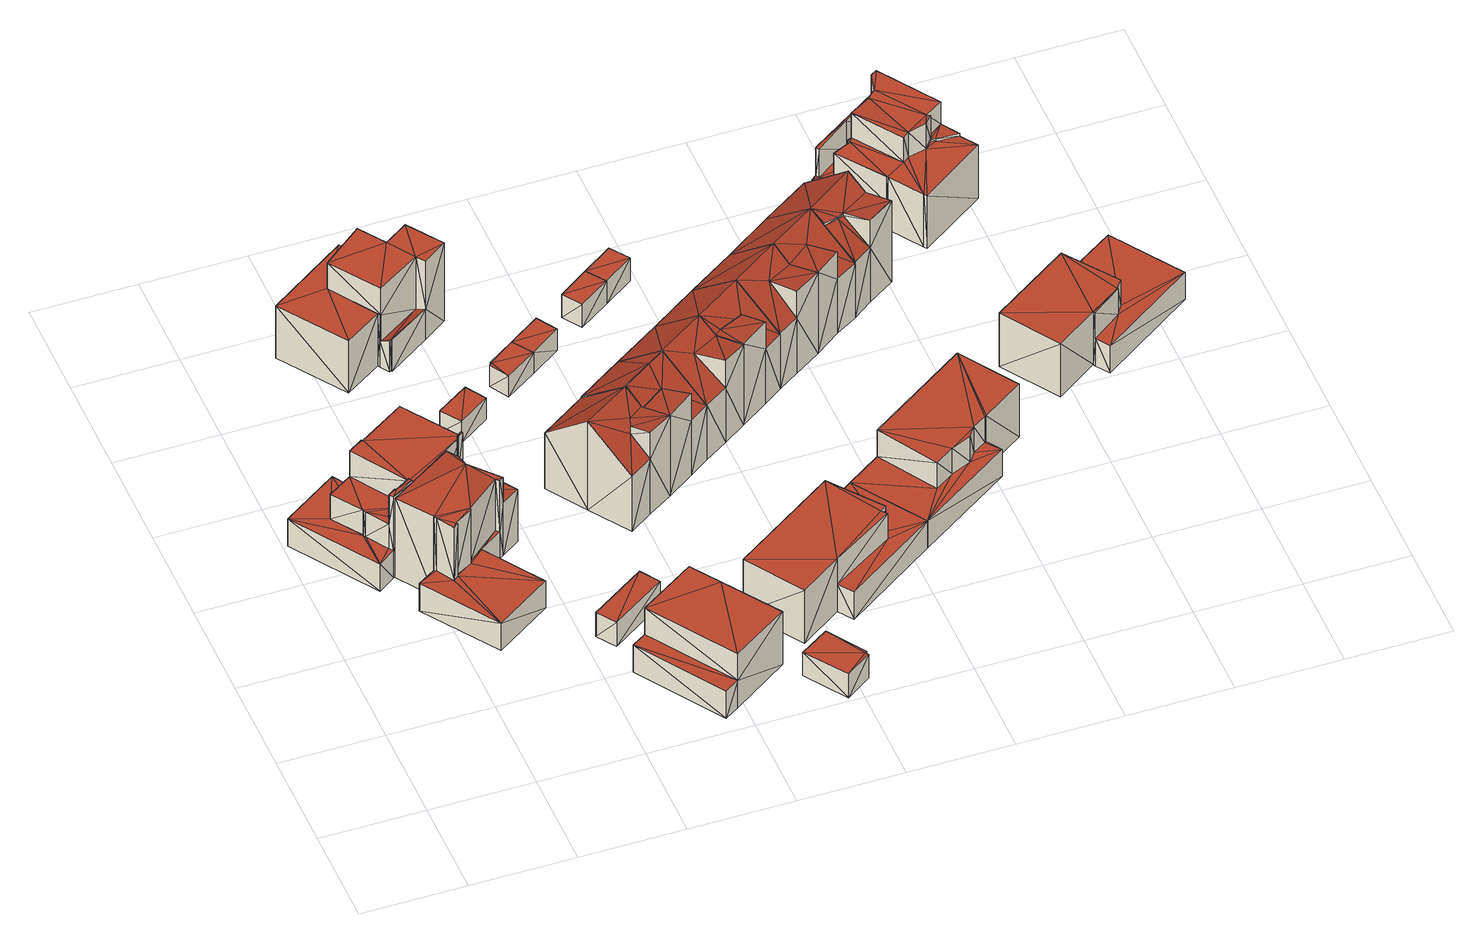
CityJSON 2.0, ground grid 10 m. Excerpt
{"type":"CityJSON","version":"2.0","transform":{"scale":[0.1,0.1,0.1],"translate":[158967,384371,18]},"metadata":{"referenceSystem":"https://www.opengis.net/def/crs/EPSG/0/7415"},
"CityObjects":{
"building1":{"type":"Building","attributes":{"oorspronkelijk_bouwjaar":2013,"status":"Pand in gebruik","geconstateerd":false,"h_maaiveld":18.44,"dak_type":"multiple horizontal","pw_datum":"2016-12-01","pw_actueel":"yes","pw_bron":"ahn3","reconstructie_methode":"tudelft3d-geoflow","versie_methode":"v21.03.1","kas_warenhuis":false,"ondergronds_type":"above ground","lod11_replace":false,"reconstruction_skipped":false},"geometry":[{"type":"Solid","lod":"2.2","boundaries":[[[[0,1,2]],[[3,0,4]],[[4,0,2]],[[5,4,6]],[[7,0,3]],[[8,4,5]],[[3,4,8]],[[9,10,11]],[[11,10,12]],[[12,10,13]],[[14,15,16]],[[17,14,16]],[[8,15,3]],[[16,15,8]],[[18,7,3]],[[15,18,3]],[[19,6,4]],[[20,19,4]],[[16,8,21]],[[21,8,5]],[[22,1,23]],[[23,1,0]],[[24,25,26]],[[27,28,24]],[[24,28,25]],[[11,12,29]],[[30,11,29]],[[21,5,6]],[[19,21,6]],[[25,4,2]],[[28,20,25]],[[25,20,4]],[[31,32,33]],[[33,32,34]],[[33,34,35]],[[36,33,35]],[[23,0,7]],[[18,23,7]],[[25,2,22]],[[22,2,1]],[[24,26,37]],[[37,26,38]],[[37,38,31]],[[31,38,32]],[[36,35,39]],[[39,35,40]],[[30,29,41]],[[41,29,39]],[[41,39,14]],[[14,39,15]],[[15,39,40]],[[27,24,10]],[[10,24,13]],[[17,16,10]],[[9,17,10]],[[15,40,18]],[[18,35,34]],[[18,40,35]],[[23,34,38]],[[34,32,38]],[[18,34,23]],[[22,26,25]],[[22,38,26]],[[23,38,22]],[[13,31,36]],[[33,36,31]],[[29,36,39]],[[29,13,36]],[[13,29,12]],[[24,31,13]],[[37,31,24]],[[41,14,11]],[[30,41,11]],[[11,14,17]],[[9,11,17]],[[27,10,20]],[[21,10,16]],[[21,19,20]],[[20,28,27]],[[21,20,10]]]],"semantics":{"surfaces":[{"type":"GroundSurface"},{"type":"WallSurface"},{"type":"RoofSurface"}],"values":[[0,0,0,0,0,0,0,1,1,1,1,1,1,1,1,1,1,1,1,1,1,1,1,1,1,1,1,1,1,1,1,1,1,1,1,1,1,1,1,1,1,1,1,1,1,1,1,1,1,1,1,1,1,1,1,2,2,2,2,2,2,2,2,2,2,2,2,2,2,2,2,2,2,2,2,2,2,2,2,2]]}}]},
"building2":{"type":"Building","attributes":{"oorspronkelijk_bouwjaar":2013,"status":"Pand in gebruik","geconstateerd":false,"h_maaiveld":18.43,"dak_type":"slanted","pw_datum":"2016-12-01","pw_actueel":"yes","pw_bron":"ahn3","reconstructie_methode":"tudelft3d-geoflow","versie_methode":"v21.03.1","kas_warenhuis":false,"ondergronds_type":"above ground","lod11_replace":false,"reconstruction_skipped":false},"geometry":[{"type":"Solid","lod":"2.2","boundaries":[[[[42,43,44]],[[45,43,46]],[[47,48,49]],[[5,45,46]],[[45,50,51]],[[45,51,43]],[[51,52,43]],[[52,44,43]],[[44,53,42]],[[54,48,44]],[[48,53,44]],[[48,47,53]],[[55,44,52]],[[56,55,52]],[[57,47,58]],[[58,47,49]],[[59,48,54]],[[60,59,54]],[[61,50,62]],[[62,50,45]],[[60,54,44]],[[55,60,44]],[[58,49,59]],[[59,49,48]],[[63,5,64]],[[65,63,64]],[[64,5,46]],[[66,51,61]],[[61,51,50]],[[57,53,47]],[[67,68,57]],[[57,68,53]],[[67,57,69]],[[70,67,69]],[[71,72,73]],[[73,72,74]],[[75,76,77]],[[77,76,78]],[[64,46,43]],[[79,64,43]],[[65,64,80]],[[81,65,80]],[[82,62,63]],[[63,62,5]],[[5,62,45]],[[81,80,82]],[[82,80,62]],[[83,42,53]],[[68,83,53]],[[70,69,84]],[[85,70,84]],[[85,84,75]],[[75,84,76]],[[86,87,88]],[[88,87,89]],[[90,79,83]],[[83,79,42]],[[42,79,43]],[[73,74,56]],[[91,73,56]],[[88,89,90]],[[90,89,79]],[[92,66,86]],[[86,66,87]],[[91,56,66]],[[92,91,66]],[[51,56,52]],[[66,56,51]],[[77,78,93]],[[93,78,94]],[[93,94,71]],[[71,94,72]],[[81,82,63]],[[65,81,63]],[[75,77,85]],[[88,90,86]],[[71,73,86]],[[93,71,77]],[[73,92,86]],[[91,92,73]],[[83,86,90]],[[68,86,83]],[[68,71,86]],[[70,71,68]],[[77,71,70]],[[77,70,85]],[[70,68,67]],[[87,66,61]],[[89,87,62]],[[62,87,61]],[[89,62,80]],[[79,80,64]],[[89,80,79]],[[72,94,55]],[[60,94,76]],[[76,84,59]],[[78,76,94]],[[76,59,60]],[[69,57,58]],[[69,58,84]],[[58,59,84]],[[94,60,55]],[[72,55,74]],[[55,56,74]]]],"semantics":{"surfaces":[{"type":"GroundSurface"},{"type":"WallSurface"},{"type":"RoofSurface"}],"values":[[0,0,0,0,0,0,0,0,0,0,0,0,1,1,1,1,1,1,1,1,1,1,1,1,1,1,1,1,1,1,1,1,1,1,1,1,1,1,1,1,1,1,1,1,1,1,1,1,1,1,1,1,1,1,1,1,1,1,1,1,1,1,1,1,1,1,1,1,1,1,1,1,2,2,2,2,2,2,2,2,2,2,2,2,2,2,2,2,2,2,2,2,2,2,2,2,2,2,2,2,2,2,2,2]]}}]},
"building3":{"type":"Building","attributes":{"oorspronkelijk_bouwjaar":2013,"status":"Pand in gebruik","geconstateerd":false,"h_maaiveld":18.39,"dak_type":"single horizontal","pw_datum":"2016-12-01","pw_actueel":"yes","pw_bron":"ahn3","reconstructie_methode":"tudelft3d-geoflow","versie_methode":"v21.03.1","kas_warenhuis":false,"ondergronds_type":"above ground","lod11_replace":false,"reconstruction_skipped":false},"geometry":[{"type":"Solid","lod":"2.2","boundaries":[[[[95,96,97]],[[98,95,97]],[[99,96,100]],[[100,96,95]],[[100,95,101]],[[101,95,98]],[[101,98,102]],[[102,98,97]],[[102,97,99]],[[99,97,96]],[[102,99,100]],[[101,102,100]]]],"semantics":{"surfaces":[{"type":"GroundSurface"},{"type":"WallSurface"},{"type":"RoofSurface"}],"values":[[0,0,1,1,1,1,1,1,1,1,2,2]]}}]},
"building4":{"type":"Building","attributes":{"oorspronkelijk_bouwjaar":2013,"status":"Pand in gebruik","geconstateerd":false,"h_maaiveld":18.35,"dak_type":"multiple horizontal","pw_datum":"2016-12-01","pw_actueel":"yes","pw_bron":"ahn3","reconstructie_methode":"tudelft3d-geoflow","versie_methode":"v21.03.1","kas_warenhuis":false,"ondergronds_type":"above ground","lod11_replace":false,"reconstruction_skipped":false},"geometry":[{"type":"Solid","lod":"2.2","boundaries":[[[[103,104,105]],[[106,104,107]],[[106,105,104]],[[108,109,106]],[[109,105,106]],[[110,103,105]],[[111,112,110]],[[110,112,103]],[[113,114,115]],[[115,114,107]],[[107,114,106]],[[115,107,104]],[[116,115,104]],[[116,104,103]],[[112,116,103]],[[110,105,109]],[[117,110,109]],[[118,108,114]],[[114,108,106]],[[117,109,108]],[[118,117,108]],[[111,110,114]],[[113,111,114]],[[118,114,117]],[[117,114,110]],[[113,115,116]],[[111,116,112]],[[111,113,116]]]],"semantics":{"surfaces":[{"type":"GroundSurface"},{"type":"WallSurface"},{"type":"RoofSurface"}],"values":[[0,0,0,0,0,1,1,1,1,1,1,1,1,1,1,1,1,1,1,1,1,1,1,2,2,2,2,2]]}}]},
"building5":{"type":"Building","attributes":{"oorspronkelijk_bouwjaar":2013,"status":"Pand in gebruik","geconstateerd":false,"h_maaiveld":18.44,"dak_type":"multiple horizontal","pw_datum":"2016-12-01","pw_actueel":"yes","pw_bron":"ahn3","reconstructie_methode":"tudelft3d-geoflow","versie_methode":"v21.03.1","kas_warenhuis":false,"ondergronds_type":"above ground","lod11_replace":false,"reconstruction_skipped":false},"geometry":[{"type":"Solid","lod":"2.2","boundaries":[[[[119,120,121]],[[122,120,119]],[[123,124,125]],[[125,119,126]],[[125,124,119]],[[123,125,127]],[[124,122,119]],[[128,122,124]],[[129,124,130]],[[128,124,129]],[[128,129,131]],[[132,120,122]],[[133,132,122]],[[134,121,132]],[[132,121,120]],[[135,130,136]],[[136,130,124]],[[137,124,123]],[[138,136,137]],[[137,136,124]],[[138,137,139]],[[140,138,139]],[[141,129,130]],[[135,141,130]],[[142,128,143]],[[143,128,131]],[[133,122,142]],[[144,133,142]],[[142,122,128]],[[145,146,134]],[[134,146,121]],[[121,146,119]],[[147,148,140]],[[149,147,140]],[[143,131,129]],[[141,143,129]],[[144,142,148]],[[147,144,148]],[[150,126,146]],[[146,126,119]],[[137,123,127]],[[151,137,127]],[[151,127,125]],[[152,151,125]],[[153,154,146]],[[145,153,146]],[[152,125,126]],[[150,152,126]],[[149,140,153]],[[153,140,154]],[[154,140,139]],[[149,153,133]],[[132,153,134]],[[134,153,145]],[[133,147,149]],[[132,133,153]],[[144,147,133]],[[152,150,146]],[[152,146,154]],[[152,154,139]],[[151,152,139]],[[151,139,137]],[[140,148,136]],[[135,148,141]],[[143,148,142]],[[141,148,143]],[[136,138,140]],[[135,136,148]]]],"semantics":{"surfaces":[{"type":"GroundSurface"},{"type":"WallSurface"},{"type":"RoofSurface"}],"values":[[0,0,0,0,0,0,0,0,0,0,0,1,1,1,1,1,1,1,1,1,1,1,1,1,1,1,1,1,1,1,1,1,1,1,1,1,1,1,1,1,1,1,1,1,1,1,1,1,1,1,1,2,2,2,2,2,2,2,2,2,2,2,2,2,2,2,2,2]]}}]},
"building6":{"type":"Building","attributes":{"oorspronkelijk_bouwjaar":2013,"status":"Pand in gebruik","geconstateerd":false,"h_maaiveld":18.46,"dak_type":"single horizontal","pw_datum":"2016-12-01","pw_actueel":"yes","pw_bron":"ahn3","reconstructie_methode":"tudelft3d-geoflow","versie_methode":"v21.03.1","kas_warenhuis":false,"ondergronds_type":"above ground","lod11_replace":false,"reconstruction_skipped":false},"geometry":[{"type":"Solid","lod":"2.2","boundaries":[[[[155,156,157]],[[158,155,157]],[[159,155,158]],[[160,159,158]],[[161,157,162]],[[162,157,156]],[[160,158,161]],[[161,158,157]],[[162,156,155]],[[159,162,155]],[[162,159,161]],[[161,159,160]]]],"semantics":{"surfaces":[{"type":"GroundSurface"},{"type":"WallSurface"},{"type":"RoofSurface"}],"values":[[0,0,1,1,1,1,1,1,1,1,2,2]]}}]},
"building7":{"type":"Building","attributes":{"oorspronkelijk_bouwjaar":2013,"status":"Pand in gebruik","geconstateerd":false,"h_maaiveld":18.4,"dak_type":"slanted","pw_datum":"2016-12-01","pw_actueel":"yes","pw_bron":"ahn3","reconstructie_methode":"tudelft3d-geoflow","versie_methode":"v21.03.1","kas_warenhuis":false,"ondergronds_type":"above ground","lod11_replace":false,"reconstruction_skipped":false},"geometry":[{"type":"Solid","lod":"2.2","boundaries":[[[[163,164,165]],[[165,166,167]],[[165,164,166]],[[168,167,169]],[[165,167,168]],[[165,168,170]],[[171,167,166]],[[172,171,166]],[[173,174,175]],[[176,177,178]],[[178,177,169]],[[169,177,168]],[[178,169,171]],[[171,169,167]],[[179,170,177]],[[177,170,168]],[[180,165,179]],[[179,165,170]],[[172,166,181]],[[181,166,164]],[[182,163,165]],[[180,182,165]],[[174,173,176]],[[176,173,177]],[[181,164,163]],[[182,181,163]],[[178,171,175]],[[176,178,174]],[[174,178,175]],[[173,179,177]],[[172,175,171]],[[175,180,173]],[[173,180,179]],[[172,180,175]],[[180,172,182]],[[182,172,181]]]],"semantics":{"surfaces":[{"type":"GroundSurface"},{"type":"WallSurface"},{"type":"RoofSurface"}],"values":[[0,0,0,0,0,0,1,1,1,1,1,1,1,1,1,1,1,1,1,1,1,1,1,1,1,1,2,2,2,2,2,2,2,2,2,2]]}}]},
"building8":{"type":"Building","attributes":{"oorspronkelijk_bouwjaar":2013,"status":"Pand in gebruik","geconstateerd":false,"h_maaiveld":18.37,"dak_type":"single horizontal","pw_datum":"2016-12-01","pw_actueel":"yes","pw_bron":"ahn3","reconstructie_methode":"tudelft3d-geoflow","versie_methode":"v21.03.1","kas_warenhuis":false,"ondergronds_type":"above ground","lod11_replace":false,"reconstruction_skipped":false},"geometry":[{"type":"Solid","lod":"2.2","boundaries":[[[[183,184,185]],[[186,183,187]],[[186,188,183]],[[183,188,184]],[[189,188,186]],[[190,189,186]],[[191,185,192]],[[192,185,184]],[[192,184,188]],[[189,192,188]],[[193,187,194]],[[194,187,183]],[[190,186,193]],[[193,186,187]],[[194,183,191]],[[191,183,185]],[[193,194,190]],[[189,194,192]],[[192,194,191]],[[189,190,194]]]],"semantics":{"surfaces":[{"type":"GroundSurface"},{"type":"WallSurface"},{"type":"RoofSurface"}],"values":[[0,0,0,0,1,1,1,1,1,1,1,1,1,1,1,1,2,2,2,2]]}}]},
"building9":{"type":"Building","attributes":{"oorspronkelijk_bouwjaar":2013,"status":"Pand in gebruik","geconstateerd":false,"h_maaiveld":18.45,"dak_type":"single horizontal","pw_datum":"2016-12-01","pw_actueel":"yes","pw_bron":"ahn3","reconstructie_methode":"tudelft3d-geoflow","versie_methode":"v21.03.1","kas_warenhuis":false,"ondergronds_type":"above ground","lod11_replace":false,"reconstruction_skipped":false},"geometry":[{"type":"Solid","lod":"2.2","boundaries":[[[[195,196,197]],[[198,195,197]],[[197,196,199]],[[197,199,200]],[[201,200,202]],[[202,200,199]],[[203,195,198]],[[204,203,198]],[[202,199,205]],[[205,199,196]],[[204,198,206]],[[206,198,197]],[[206,197,200]],[[201,206,200]],[[205,196,195]],[[203,205,195]],[[206,202,205]],[[206,201,202]],[[206,205,203]],[[206,203,204]]]],"semantics":{"surfaces":[{"type":"GroundSurface"},{"type":"WallSurface"},{"type":"RoofSurface"}],"values":[[0,0,0,0,1,1,1,1,1,1,1,1,1,1,1,1,2,2,2,2]]}}]},
"building10":{"type":"Building","attributes":{"oorspronkelijk_bouwjaar":2013,"status":"Pand in gebruik","geconstateerd":false,"h_maaiveld":18.43,"dak_type":"slanted","pw_datum":"2016-12-01","pw_actueel":"yes","pw_bron":"ahn3","reconstructie_methode":"tudelft3d-geoflow","versie_methode":"v21.03.1","kas_warenhuis":false,"ondergronds_type":"above ground","lod11_replace":false,"reconstruction_skipped":false},"geometry":[{"type":"Solid","lod":"2.2","boundaries":[[[[164,207,166]],[[208,209,210]],[[166,207,209]],[[166,209,211]],[[211,209,208]],[[211,208,169]],[[212,210,209]],[[213,212,209]],[[214,169,208]],[[215,178,214]],[[214,178,169]],[[216,217,178]],[[178,217,169]],[[169,217,211]],[[172,218,219]],[[213,220,219]],[[218,172,217]],[[217,166,211]],[[217,172,166]],[[221,222,216]],[[216,222,217]],[[223,164,166]],[[172,223,166]],[[215,214,222]],[[221,215,222]],[[214,208,212]],[[212,208,210]],[[224,207,223]],[[223,207,164]],[[220,213,224]],[[224,209,207]],[[224,213,209]],[[172,219,223]],[[224,219,220]],[[224,223,219]],[[217,222,218]],[[219,222,213]],[[212,222,214]],[[213,222,212]],[[219,218,222]],[[215,221,178]],[[178,221,216]]]],"semantics":{"surfaces":[{"type":"GroundSurface"},{"type":"WallSurface"},{"type":"RoofSurface"}],"values":[[0,0,0,0,0,0,1,1,1,1,1,1,1,1,1,1,1,1,1,1,1,1,1,1,1,1,1,1,1,1,1,1,2,2,2,2,2,2,2,2,2,2]]}}]},
"building11":{"type":"Building","attributes":{"oorspronkelijk_bouwjaar":2013,"status":"Pand in gebruik","geconstateerd":false,"h_maaiveld":18.45,"dak_type":"single horizontal","pw_datum":"2016-12-01","pw_actueel":"yes","pw_bron":"ahn3","reconstructie_methode":"tudelft3d-geoflow","versie_methode":"v21.03.1","kas_warenhuis":false,"ondergronds_type":"above ground","lod11_replace":false,"reconstruction_skipped":false},"geometry":[{"type":"Solid","lod":"2.2","boundaries":[[[[195,225,226]],[[196,195,226]],[[227,225,203]],[[203,225,195]],[[205,196,226]],[[228,205,226]],[[203,195,205]],[[205,195,196]],[[228,226,225]],[[227,228,225]],[[228,227,203]],[[205,228,203]]]],"semantics":{"surfaces":[{"type":"GroundSurface"},{"type":"WallSurface"},{"type":"RoofSurface"}],"values":[[0,0,1,1,1,1,1,1,1,1,2,2]]}}]},
"building12":{"type":"Building","attributes":{"oorspronkelijk_bouwjaar":2013,"status":"Pand in gebruik","geconstateerd":false,"h_maaiveld":18.38,"dak_type":"multiple horizontal","pw_datum":"2016-12-01","pw_actueel":"yes","pw_bron":"ahn3","reconstructie_methode":"tudelft3d-geoflow","versie_methode":"v21.03.1","kas_warenhuis":false,"ondergronds_type":"above ground","lod11_replace":false,"reconstruction_skipped":false},"geometry":[{"type":"Solid","lod":"2.2","boundaries":[[[[229,230,231]],[[232,231,233]],[[233,230,234]],[[235,229,231]],[[231,230,233]],[[236,233,237]],[[237,233,234]],[[238,231,232]],[[239,238,232]],[[240,229,241]],[[241,229,235]],[[242,243,244]],[[244,243,245]],[[246,247,240]],[[240,247,229]],[[229,247,230]],[[241,235,248]],[[248,235,231]],[[248,231,238]],[[248,238,249]],[[249,238,250]],[[249,250,243]],[[242,249,243]],[[237,234,230]],[[247,237,230]],[[239,232,236]],[[236,232,233]],[[244,245,247]],[[246,244,247]],[[249,242,248]],[[241,248,240]],[[244,246,242]],[[242,246,248]],[[246,240,248]],[[236,245,250]],[[247,245,237]],[[237,245,236]],[[250,245,243]],[[239,250,238]],[[236,250,239]]]],"semantics":{"surfaces":[{"type":"GroundSurface"},{"type":"WallSurface"},{"type":"RoofSurface"}],"values":[[0,0,0,0,0,1,1,1,1,1,1,1,1,1,1,1,1,1,1,1,1,1,1,1,1,1,1,1,1,2,2,2,2,2,2,2,2,2,2,2]]}}]},
"building13":{"type":"Building","attributes":{"oorspronkelijk_bouwjaar":2013,"status":"Pand in gebruik","geconstateerd":false,"h_maaiveld":18.42,"dak_type":"slanted","pw_datum":"2016-12-01","pw_actueel":"yes","pw_bron":"ahn3","reconstructie_methode":"tudelft3d-geoflow","versie_methode":"v21.03.1","kas_warenhuis":false,"ondergronds_type":"above ground","lod11_replace":false,"reconstruction_skipped":false},"geometry":[{"type":"Solid","lod":"2.2","boundaries":[[[[207,251,252]],[[252,253,254]],[[252,251,253]],[[255,254,256]],[[252,254,255]],[[252,255,210]],[[257,251,207]],[[224,257,207]],[[258,252,212]],[[212,252,210]],[[259,260,261]],[[212,210,255]],[[259,212,255]],[[260,259,262]],[[262,259,256]],[[256,259,255]],[[262,256,263]],[[263,256,254]],[[263,254,253]],[[264,263,253]],[[224,207,252]],[[258,224,252]],[[264,253,257]],[[257,253,251]],[[262,263,260]],[[260,263,261]],[[258,264,257]],[[224,258,257]],[[212,259,261]],[[264,261,263]],[[258,212,261]],[[258,261,264]]]],"semantics":{"surfaces":[{"type":"GroundSurface"},{"type":"WallSurface"},{"type":"RoofSurface"}],"values":[[0,0,0,0,0,0,1,1,1,1,1,1,1,1,1,1,1,1,1,1,1,1,1,1,2,2,2,2,2,2,2,2]]}}]},
"building14":{"type":"Building","attributes":{"oorspronkelijk_bouwjaar":2013,"status":"Pand in gebruik","geconstateerd":false,"h_maaiveld":18.27,"dak_type":"single horizontal","pw_datum":"2016-12-01","pw_actueel":"yes","pw_bron":"ahn3","reconstructie_methode":"tudelft3d-geoflow","versie_methode":"v21.03.1","kas_warenhuis":false,"ondergronds_type":"above ground","lod11_replace":false,"reconstruction_skipped":false},"geometry":[{"type":"Solid","lod":"2.2","boundaries":[[[[265,266,267]],[[268,265,267]],[[269,268,270]],[[270,268,267]],[[271,265,269]],[[269,265,268]],[[272,266,265]],[[271,272,265]],[[270,267,266]],[[272,270,266]],[[269,270,271]],[[271,270,272]]]],"semantics":{"surfaces":[{"type":"GroundSurface"},{"type":"WallSurface"},{"type":"RoofSurface"}],"values":[[0,0,1,1,1,1,1,1,1,1,2,2]]}}]},
"building15":{"type":"Building","attributes":{"oorspronkelijk_bouwjaar":2013,"status":"Pand in gebruik","geconstateerd":false,"h_maaiveld":18.27,"dak_type":"single horizontal","pw_datum":"2016-12-01","pw_actueel":"yes","pw_bron":"ahn3","reconstructie_methode":"tudelft3d-geoflow","versie_methode":"v21.03.1","kas_warenhuis":false,"ondergronds_type":"above ground","lod11_replace":false,"reconstruction_skipped":false},"geometry":[{"type":"Solid","lod":"2.2","boundaries":[[[[273,274,266]],[[266,274,267]],[[275,273,266]],[[272,275,266]],[[270,267,276]],[[276,267,274]],[[272,266,267]],[[270,272,267]],[[276,274,275]],[[275,274,273]],[[276,275,272]],[[270,276,272]]]],"semantics":{"surfaces":[{"type":"GroundSurface"},{"type":"WallSurface"},{"type":"RoofSurface"}],"values":[[0,0,1,1,1,1,1,1,1,1,2,2]]}}]},
"building16":{"type":"Building","attributes":{"oorspronkelijk_bouwjaar":2013,"status":"Pand in gebruik","geconstateerd":false,"h_maaiveld":18.41,"dak_type":"slanted","pw_datum":"2016-12-01","pw_actueel":"yes","pw_bron":"ahn3","reconstructie_methode":"tudelft3d-geoflow","versie_methode":"v21.03.1","kas_warenhuis":false,"ondergronds_type":"above ground","lod11_replace":false,"reconstruction_skipped":false},"geometry":[{"type":"Solid","lod":"2.2","boundaries":[[[[251,277,278]],[[279,278,280]],[[253,251,278]],[[281,278,279]],[[281,279,256]],[[253,278,281]],[[282,281,256]],[[283,282,256]],[[284,285,286]],[[287,284,286]],[[285,279,280]],[[288,285,280]],[[285,256,279]],[[284,283,285]],[[285,283,256]],[[257,251,253]],[[264,257,253]],[[289,278,290]],[[290,278,277]],[[288,280,278]],[[289,288,278]],[[264,253,282]],[[282,253,281]],[[287,286,291]],[[290,277,257]],[[257,277,251]],[[287,291,284]],[[284,291,283]],[[283,291,282]],[[264,289,290]],[[257,264,290]],[[291,264,282]],[[288,286,285]],[[288,289,286]],[[291,286,264]],[[286,289,264]]]],"semantics":{"surfaces":[{"type":"GroundSurface"},{"type":"WallSurface"},{"type":"RoofSurface"}],"values":[[0,0,0,0,0,0,1,1,1,1,1,1,1,1,1,1,1,1,1,1,1,1,1,1,1,1,2,2,2,2,2,2,2,2,2,2]]}}]},
"building17":{"type":"Building","attributes":{"oorspronkelijk_bouwjaar":2013,"status":"Pand in gebruik","geconstateerd":false,"h_maaiveld":18.4,"dak_type":"slanted","pw_datum":"2016-12-01","pw_actueel":"yes","pw_bron":"ahn3","reconstructie_methode":"tudelft3d-geoflow","versie_methode":"v21.03.1","kas_warenhuis":false,"ondergronds_type":"above ground","lod11_replace":false,"reconstruction_skipped":false},"geometry":[{"type":"Solid","lod":"2.2","boundaries":[[[[277,292,278]],[[278,293,294]],[[278,292,293]],[[295,294,296]],[[278,294,295]],[[278,295,280]],[[297,280,298]],[[298,280,295]],[[299,294,293]],[[300,299,293]],[[298,301,302]],[[301,298,303]],[[303,298,296]],[[296,298,295]],[[290,277,278]],[[289,290,278]],[[303,296,299]],[[299,296,294]],[[289,278,297]],[[297,278,280]],[[300,293,304]],[[304,293,292]],[[304,292,277]],[[290,304,277]],[[302,297,298]],[[300,302,299]],[[300,289,302]],[[302,289,297]],[[303,299,302]],[[301,303,302]],[[304,290,300]],[[300,290,289]]]],"semantics":{"surfaces":[{"type":"GroundSurface"},{"type":"WallSurface"},{"type":"RoofSurface"}],"values":[[0,0,0,0,0,0,1,1,1,1,1,1,1,1,1,1,1,1,1,1,1,1,1,1,2,2,2,2,2,2,2,2]]}}]},
"building18":{"type":"Building","attributes":{"oorspronkelijk_bouwjaar":2013,"status":"Pand in gebruik","geconstateerd":false,"h_maaiveld":18.37,"dak_type":"multiple horizontal","pw_datum":"2016-12-01","pw_actueel":"yes","pw_bron":"ahn3","reconstructie_methode":"tudelft3d-geoflow","versie_methode":"v21.03.1","kas_warenhuis":false,"ondergronds_type":"above ground","lod11_replace":false,"reconstruction_skipped":false},"geometry":[{"type":"Solid","lod":"2.2","boundaries":[[[[233,234,305]],[[306,233,305]],[[307,233,306]],[[306,305,308]],[[309,306,308]],[[310,311,312]],[[313,310,312]],[[236,233,307]],[[314,236,307]],[[315,316,317]],[[318,315,317]],[[318,317,311]],[[310,318,311]],[[319,305,237]],[[237,305,234]],[[320,308,319]],[[321,320,319]],[[319,308,305]],[[322,306,309]],[[323,322,309]],[[322,324,306]],[[313,312,324]],[[322,313,324]],[[325,326,316]],[[315,325,316]],[[323,309,308]],[[320,323,308]],[[314,307,324]],[[324,307,306]],[[237,234,233]],[[236,237,233]],[[321,319,325]],[[325,319,326]],[[314,324,312]],[[236,314,317]],[[311,314,312]],[[236,317,316]],[[317,314,311]],[[236,316,326]],[[237,326,319]],[[236,326,237]],[[321,325,315]],[[310,321,315]],[[318,310,315]],[[320,321,310]],[[320,310,313]],[[320,313,322]],[[320,322,323]]]],"semantics":{"surfaces":[{"type":"GroundSurface"},{"type":"WallSurface"},{"type":"RoofSurface"}],"values":[[0,0,0,0,0,1,1,1,1,1,1,1,1,1,1,1,1,1,1,1,1,1,1,1,1,1,1,1,1,1,1,1,1,2,2,2,2,2,2,2,2,2,2,2,2,2,2,2]]}}]},
"building19":{"type":"Building","attributes":{"oorspronkelijk_bouwjaar":2013,"status":"Pand in gebruik","geconstateerd":false,"h_maaiveld":18.39,"dak_type":"slanted","pw_datum":"2016-12-01","pw_actueel":"yes","pw_bron":"ahn3","reconstructie_methode":"tudelft3d-geoflow","versie_methode":"v21.03.1","kas_warenhuis":false,"ondergronds_type":"above ground","lod11_replace":false,"reconstruction_skipped":false},"geometry":[{"type":"Solid","lod":"2.2","boundaries":[[[[292,327,293]],[[328,329,330]],[[293,327,329]],[[294,329,328]],[[294,328,296]],[[293,329,294]],[[331,296,328]],[[332,303,331]],[[331,303,296]],[[300,293,299]],[[299,293,294]],[[333,327,292]],[[304,333,292]],[[299,294,296]],[[303,299,296]],[[304,292,293]],[[300,304,293]],[[334,329,333]],[[333,329,327]],[[331,328,335]],[[335,328,330]],[[335,330,329]],[[334,335,329]],[[332,331,336]],[[332,336,303]],[[303,336,299]],[[300,334,304]],[[304,334,333]],[[336,331,335]],[[336,335,334]],[[336,334,300]],[[299,336,300]]]],"semantics":{"surfaces":[{"type":"GroundSurface"},{"type":"WallSurface"},{"type":"RoofSurface"}],"values":[[0,0,0,0,0,0,1,1,1,1,1,1,1,1,1,1,1,1,1,1,1,1,1,1,2,2,2,2,2,2,2,2]]}}]},
"building20":{"type":"Building","attributes":{"oorspronkelijk_bouwjaar":2013,"status":"Pand in gebruik","geconstateerd":false,"h_maaiveld":18.41,"dak_type":"slanted","pw_datum":"2016-12-01","pw_actueel":"yes","pw_bron":"ahn3","reconstructie_methode":"tudelft3d-geoflow","versie_methode":"v21.03.1","kas_warenhuis":false,"ondergronds_type":"above ground","lod11_replace":false,"reconstruction_skipped":false},"geometry":[{"type":"Solid","lod":"2.2","boundaries":[[[[337,338,327]],[[338,329,327]],[[339,329,338]],[[340,339,338]],[[341,339,340]],[[341,340,342]],[[330,339,341]],[[341,342,343]],[[344,330,345]],[[345,330,341]],[[346,343,347]],[[347,343,342]],[[348,345,346]],[[346,345,343]],[[343,345,341]],[[334,329,349]],[[350,334,349]],[[349,329,339]],[[351,352,348]],[[348,352,345]],[[347,342,353]],[[353,342,340]],[[354,337,333]],[[333,337,327]],[[355,356,351]],[[351,356,352]],[[353,340,338]],[[357,353,338]],[[333,327,329]],[[334,333,329]],[[357,338,354]],[[354,338,337]],[[350,349,355]],[[355,349,356]],[[349,339,344]],[[344,339,330]],[[333,334,354]],[[354,334,357]],[[349,344,356]],[[356,345,352]],[[356,344,345]],[[346,347,348]],[[351,347,353]],[[351,348,347]],[[350,355,334]],[[357,351,353]],[[334,355,351]],[[334,351,357]]]],"semantics":{"surfaces":[{"type":"GroundSurface"},{"type":"WallSurface"},{"type":"RoofSurface"}],"values":[[0,0,0,0,0,0,0,0,1,1,1,1,1,1,1,1,1,1,1,1,1,1,1,1,1,1,1,1,1,1,1,1,1,1,1,1,2,2,2,2,2,2,2,2,2,2,2,2]]}}]},
"building21":{"type":"Building","attributes":{"oorspronkelijk_bouwjaar":2013,"status":"Pand in gebruik","geconstateerd":false,"h_maaiveld":18.42,"dak_type":"multiple horizontal","pw_datum":"2016-12-01","pw_actueel":"yes","pw_bron":"ahn3","reconstructie_methode":"tudelft3d-geoflow","versie_methode":"v21.03.1","kas_warenhuis":false,"ondergronds_type":"above ground","lod11_replace":false,"reconstruction_skipped":false},"geometry":[{"type":"Solid","lod":"2.2","boundaries":[[[[358,359,360]],[[361,362,359]],[[363,364,365]],[[361,359,358]],[[364,363,366]],[[367,361,368]],[[364,358,365]],[[368,361,358]],[[358,360,365]],[[361,367,369]],[[370,363,371]],[[371,363,365]],[[372,373,374]],[[374,373,375]],[[359,375,360]],[[375,373,360]],[[376,367,368]],[[377,376,368]],[[378,379,380]],[[380,379,381]],[[382,361,383]],[[383,361,369]],[[383,369,376]],[[376,369,367]],[[384,385,386]],[[387,384,386]],[[388,389,390]],[[390,389,391]],[[390,391,373]],[[372,390,373]],[[375,359,392]],[[392,359,362]],[[393,394,395]],[[396,393,395]],[[397,398,377]],[[399,397,377]],[[400,364,366]],[[401,400,366]],[[402,382,393]],[[393,382,394]],[[403,404,397]],[[397,404,398]],[[380,381,404]],[[403,380,404]],[[405,378,406]],[[407,405,406]],[[401,366,363]],[[370,401,363]],[[389,386,408]],[[388,387,389]],[[389,387,386]],[[389,408,409]],[[410,389,409]],[[410,409,371]],[[411,410,371]],[[411,371,373]],[[373,371,360]],[[360,371,365]],[[412,413,378]],[[405,412,378]],[[378,413,379]],[[407,406,385]],[[384,407,385]],[[374,375,414]],[[414,375,415]],[[399,377,416]],[[416,377,358]],[[358,377,368]],[[416,358,364]],[[400,416,364]],[[417,418,412]],[[412,418,413]],[[396,395,419]],[[415,396,419]],[[414,415,417]],[[417,415,418]],[[418,415,419]],[[392,362,382]],[[402,392,382]],[[382,362,361]],[[379,395,381]],[[377,398,376]],[[383,398,394]],[[381,398,404]],[[413,418,395]],[[418,419,395]],[[413,395,379]],[[395,394,381]],[[394,398,381]],[[382,383,394]],[[383,376,398]],[[417,374,414]],[[407,384,405]],[[388,390,387]],[[387,390,384]],[[390,417,412]],[[372,374,417]],[[372,417,390]],[[412,405,384]],[[390,412,384]],[[399,416,397]],[[401,370,386]],[[409,386,370]],[[409,370,371]],[[408,386,409]],[[385,400,386]],[[416,400,406]],[[386,400,401]],[[380,403,378]],[[406,400,385]],[[416,406,403]],[[416,403,397]],[[403,406,378]],[[410,411,373]],[[389,373,391]],[[389,410,373]],[[396,402,393]],[[415,392,396]],[[396,392,402]],[[375,392,415]]]],"semantics":{"surfaces":[{"type":"GroundSurface"},{"type":"WallSurface"},{"type":"RoofSurface"}],"values":[[0,0,0,0,0,0,0,0,0,0,1,1,1,1,1,1,1,1,1,1,1,1,1,1,1,1,1,1,1,1,1,1,1,1,1,1,1,1,1,1,1,1,1,1,1,1,1,1,1,1,1,1,1,1,1,1,1,1,1,1,1,1,1,1,1,1,1,1,1,1,1,1,1,1,1,1,1,1,1,1,2,2,2,2,2,2,2,2,2,2,2,2,2,2,2,2,2,2,2,2,2,2,2,2,2,2,2,2,2,2,2,2,2,2,2,2,2,2,2,2]]}}]},
"building22":{"type":"Building","attributes":{"oorspronkelijk_bouwjaar":2013,"status":"Pand in gebruik","geconstateerd":false,"h_maaiveld":18.4,"dak_type":"multiple horizontal","pw_datum":"2016-12-01","pw_actueel":"yes","pw_bron":"ahn3","reconstructie_methode":"tudelft3d-geoflow","versie_methode":"v21.03.1","kas_warenhuis":false,"ondergronds_type":"above ground","lod11_replace":false,"reconstruction_skipped":false},"geometry":[{"type":"Solid","lod":"2.2","boundaries":[[[[420,421,422]],[[420,422,423]],[[424,425,426]],[[420,423,424]],[[424,423,427]],[[426,420,424]],[[428,420,429]],[[430,428,429]],[[429,420,426]],[[431,432,433]],[[433,432,422]],[[422,432,423]],[[434,435,436]],[[437,434,436]],[[438,427,432]],[[432,427,423]],[[439,425,424]],[[440,439,424]],[[429,426,425]],[[439,429,425]],[[437,436,441]],[[442,437,441]],[[440,424,438]],[[438,424,427]],[[433,422,443]],[[443,422,421]],[[442,441,432]],[[431,442,432]],[[430,429,435]],[[434,430,435]],[[443,421,420]],[[428,443,420]],[[443,428,433]],[[437,428,434]],[[434,428,430]],[[437,442,431]],[[437,431,428]],[[431,433,428]],[[435,429,439]],[[435,439,440]],[[435,440,441]],[[436,435,441]],[[441,440,438]],[[432,441,438]]]],"semantics":{"surfaces":[{"type":"GroundSurface"},{"type":"WallSurface"},{"type":"RoofSurface"}],"values":[[0,0,0,0,0,0,1,1,1,1,1,1,1,1,1,1,1,1,1,1,1,1,1,1,1,1,1,1,1,1,1,1,2,2,2,2,2,2,2,2,2,2,2,2]]}}]}
},
"vertices":[
[4,349,4],[58,385,4],[75,359,4],[75,280,4],[76,358,4],[157,335,4],[121,388,4],[58,268,4],[97,294,4],[95,297,99],[95,297,96],[80,288,99],[80,288,65],[95,297,66],[75,280,99],[75,280,36],[97,294,96],[97,294,99],[58,268,36],[121,388,95],[76,358,96],[157,335,95],[58,385,36],[4,349,36],[61,350,66],[75,359,36],[61,350,36],[61,350,96],[75,359,96],[79,289,65],[79,289,99],[57,308,65],[57,308,36],[57,307,65],[57,307,36],[58,305,36],[58,305,65],[38,336,65],[38,336,36],[72,284,65],[72,284,36],[72,284,99],
[76,280,4],[139,322,4],[146,255,4],[158,333,4],[152,331,4],[98,245,4],[129,163,4],[81,234,4],[190,285,4],[172,273,4],[168,270,4],[99,246,4],[183,199,4],[146,255,36],[168,270,36],[98,245,36],[81,234,36],[129,163,36],[183,199,36],[190,285,65],[158,333,65],[157,335,100],[152,331,65],[152,331,100],[172,273,66],[98,245,98],[99,246,98],[100,244,36],[100,244,98],[132,245,98],[132,245,36],[165,273,96],[165,273,36],[115,231,98],[115,231,36],[114,232,98],[114,232,36],[139,322,65],[153,330,65],[153,330,100],[158,333,100],[76,280,97],[110,227,36],[110,227,98],[148,300,96],[148,300,66],[146,312,95],[146,312,66],[139,322,95],[168,270,96],[172,273,96],[131,242,98],[131,242,36],
[264,186,4],[276,168,4],[223,133,4],[211,151,4],[276,168,32],[264,186,32],[211,151,32],[223,133,32],
[293,143,4],[312,115,4],[239,107,4],[293,25,4],[348,62,4],[279,16,4],[225,98,4],[239,107,36],[239,107,67],[293,143,66],[293,25,67],[293,25,36],[348,62,66],[312,115,66],[225,98,36],[279,16,36],
[205,548,4],[205,598,4],[228,564,4],[182,582,4],[156,530,4],[155,532,4],[164,523,4],[164,521,4],[162,521,4],[165,608,4],[77,572,4],[120,509,4],[154,624,4],[205,598,95],[182,582,96],[228,564,96],[120,509,65],[155,532,65],[156,530,34],[156,530,65],[157,530,34],[157,530,65],[77,572,65],[165,608,65],[154,624,65],[165,608,95],[205,548,96],[205,548,40],[126,577,95],[126,577,65],[157,530,96],[164,521,41],[162,521,40],[164,523,40],[199,556,96],[199,556,35],
[206,455,5],[218,436,5],[188,416,5],[175,435,5],[206,455,30],[175,435,30],[188,416,30],[218,436,30],
[235,339,4],[280,370,4],[260,301,4],[306,331,4],[315,317,4],[308,277,4],[332,292,4],[286,262,4],[315,317,93],[306,331,107],[297,295,86],[297,295,95],[301,307,93],[308,277,100],[308,277,69],[332,292,99],[286,262,69],[260,301,108],[280,370,68],[235,339,69],
[409,24,4],[387,61,4],[411,25,4],[386,3,4],[411,20,4],[359,43,4],[359,43,31],[386,3,32],[411,25,31],[387,61,31],[411,20,32],[409,24,31],
[263,494,5],[276,475,5],[238,475,5],[237,476,5],[246,455,5],[235,473,5],[235,473,30],[246,455,30],[263,494,30],[237,476,30],[276,475,30],[238,475,30],
[325,400,4],[358,310,4],[351,361,4],[377,323,4],[316,315,4],[377,323,68],[351,361,107],[358,310,68],[358,310,100],[316,315,93],[316,315,92],[306,331,108],[335,351,107],[351,361,108],[339,331,94],[339,331,92],[280,370,69],[325,400,69],
[293,514,5],[305,495,5],[293,514,30],[305,495,30],
[339,134,4],[439,201,4],[415,107,4],[425,93,4],[515,154,4],[470,222,4],[375,80,4],[515,154,36],[470,222,36],[415,107,36],[425,93,36],[339,134,67],[375,80,66],[471,150,66],[471,150,36],[477,154,66],[477,154,36],[439,201,67],[439,201,36],[415,107,66],[475,145,66],[475,145,36],
[370,430,4],[351,362,4],[396,392,4],[406,377,4],[400,338,4],[422,353,4],[370,430,69],[351,362,107],[400,338,68],[400,338,100],[380,362,94],[422,353,98],[406,377,93],[396,392,107],
[324,534,3],[353,554,3],[366,536,3],[336,516,3],[336,516,30],[366,536,30],[324,534,30],[353,554,30],
[382,574,3],[395,556,3],[382,574,30],[395,556,30],
[416,461,4],[441,422,4],[449,371,4],[467,384,4],[406,378,4],[406,378,93],[422,353,99],[449,371,100],[449,371,68],[435,392,89],[435,392,95],[467,384,68],[441,422,107],[416,461,69],[412,383,93],
[461,491,4],[487,453,4],[496,438,4],[487,397,4],[513,414,4],[467,384,69],[487,397,69],[496,438,93],[487,453,107],[487,397,100],[472,424,94],[513,414,99],[461,491,69],
[503,244,4],[597,229,4],[606,215,4],[601,310,4],[637,256,4],[582,220,66],[582,220,36],[595,228,36],[595,228,66],[606,215,36],[555,201,66],[555,201,36],[575,210,36],[575,210,66],[503,244,36],[601,310,67],[503,244,67],[597,229,66],[637,256,66],[597,229,36],[537,189,66],[537,189,36],
[506,522,4],[537,431,4],[532,483,4],[558,444,4],[537,431,68],[537,431,100],[506,522,69],[532,483,107],[558,444,68],[518,455,94],
[552,552,4],[578,514,4],[540,471,4],[588,498,4],[577,458,4],[603,476,4],[603,475,4],[558,444,69],[577,458,68],[603,475,99],[603,476,99],[577,458,100],[540,471,94],[540,471,97],[561,481,94],[561,481,91],[588,498,94],[552,552,69],[555,477,94],[555,477,92],[578,514,108],
[623,537,4],[649,635,4],[687,579,4],[577,590,4],[648,637,4],[709,546,4],[644,506,4],[698,562,4],[646,503,4],[611,529,4],[622,537,4],[572,586,4],[709,546,67],[698,562,67],[687,579,96],[687,579,70],[649,635,96],[649,635,70],[611,529,36],[622,537,36],[611,594,66],[611,594,36],[607,592,66],[607,592,36],[577,590,36],[572,586,36],[648,554,95],[648,554,66],[666,558,66],[666,558,96],[673,566,96],[673,566,69],[670,568,96],[670,568,69],[648,637,70],[579,587,69],[579,587,36],[613,611,36],[613,611,70],[590,581,66],[590,581,36],[622,537,66],[644,506,66],[646,503,66],[577,590,69],[608,589,66],[608,589,36],[611,594,95],[642,549,66],[642,549,95],[673,566,66],[677,564,66],[677,564,69],[698,562,70],[631,605,96],[631,605,36],[643,631,96],[643,631,70],[623,537,66],[639,613,96],[639,613,36],[643,631,36],
[728,318,4],[688,290,4],[652,344,4],[728,395,4],[830,366,4],[738,303,4],[729,316,4],[785,433,4],[728,318,66],[729,316,36],[729,316,66],[728,395,67],[728,395,36],[652,344,67],[758,337,66],[758,337,36],[758,338,36],[758,338,66],[785,433,36],[738,303,36],[830,366,36],[764,347,36],[764,347,66],[688,290,66]
]}
